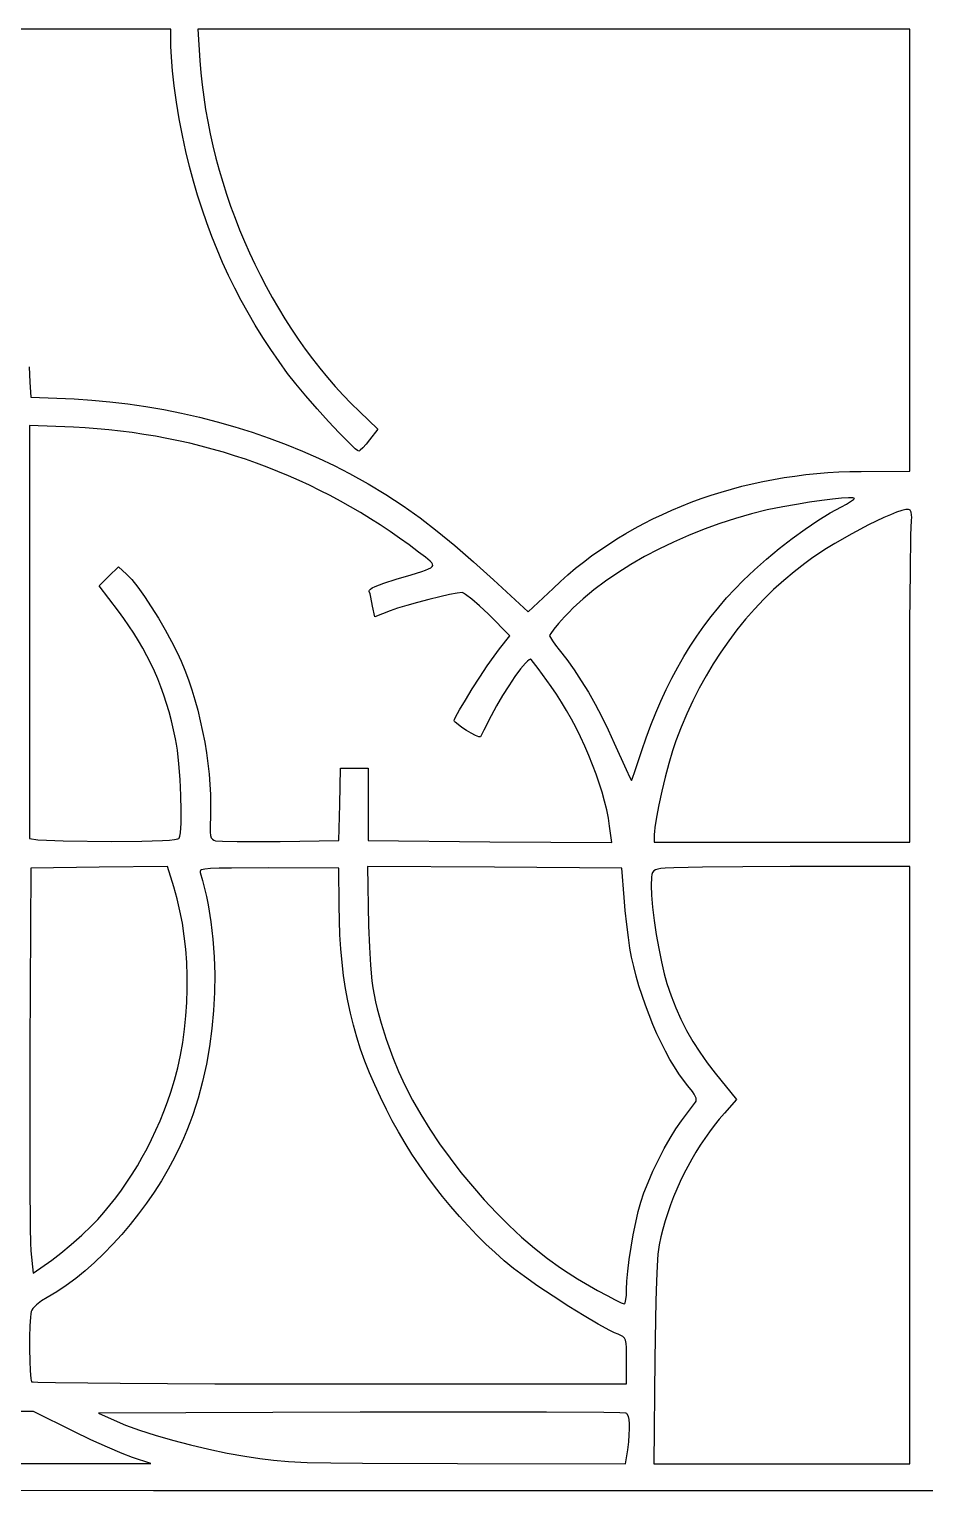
# Model space of a CAD drawing. Extents: x 0 to 2298, y -1775 to 396.
# Drawn here: x 585 to 1231, y -1775 to -722 of the extents above; entities that cross this region are included whole.
import ezdxf

# ---------------------------------------------------------------- set-up
doc = ezdxf.new("R2010")
doc.units = 0

msp = doc.modelspace()

# ---------------------------------------------------------------- linework, layer by layer
at = {"layer": 'Layer 1'}
for p, q in [((687.521936, -721.993728), (411.335936, -721.993728)), ((687.521936, -734.194728), (687.521936, -721.993728)), ((963.263716, -721.993968), (706.821716, -721.993968)), ((706.821716, -721.993968), (708.374566, -744.621268)), ((1219.927716, -721.993968), (963.263716, -721.993968)), ((1219.927716, -881.271968), (1219.927716, -721.993968)), ((687.802699, -742.225463), (687.521936, -734.194728)), ((688.603393, -751.896567), (687.802699, -742.225463)), ((708.374566, -744.621268), (709.049856, -753.370986)), ((689.861626, -762.789498), (688.603393, -751.896567)), ((709.049856, -753.370986), (709.950219, -762.145278)), ((691.515005, -774.485715), (689.861626, -762.789498)), ((709.950219, -762.145278), (711.071957, -770.936224)), ((693.501138, -786.566678), (691.515005, -774.485715)), ((711.071957, -770.936224), (712.411375, -779.735902)), ((695.757632, -798.613845), (693.501138, -786.566678)), ((712.411375, -779.735902), (713.964775, -788.536393)), ((713.964775, -788.536393), (715.728463, -797.329774)), ((698.222096, -810.208675), (695.757632, -798.613845)), ((715.728463, -797.329774), (717.69874, -806.108127)), ((700.832136, -820.932628), (698.222096, -810.208675)), ((717.69874, -806.108127), (719.871911, -814.863529)), ((703.666778, -831.387939), (700.832136, -820.932628)), ((719.871911, -814.863529), (722.24428, -823.58806)), ((706.684368, -841.632347), (703.666778, -831.387939)), ((722.24428, -823.58806), (724.81215, -832.2738)), ((709.891082, -851.678525), (706.684368, -841.632347)), ((724.81215, -832.2738), (727.571824, -840.912828)), ((727.571824, -840.912828), (730.519607, -849.497222)), ((713.293094, -861.539148), (709.891082, -851.678525)), ((730.519607, -849.497222), (733.651801, -858.019063)), ((716.896577, -871.22689), (713.293094, -861.539148)), ((733.651801, -858.019063), (736.964711, -866.470429)), ((720.707706, -880.754424), (716.896577, -871.22689)), ((736.964711, -866.470429), (740.45464, -874.8434)), ((724.732655, -890.134424), (720.707706, -880.754424)), ((740.45464, -874.8434), (744.117892, -883.130055)), ((744.117892, -883.130055), (747.950771, -891.322474)), ((1219.927716, -1040.327968), (1219.927716, -881.271968)), ((728.977599, -899.379565), (724.732655, -890.134424)), ((747.950771, -891.322474), (751.949579, -899.412735)), ((733.44871, -908.502521), (728.977599, -899.379565)), ((751.949579, -899.412735), (756.110621, -907.392919)), ((738.152164, -917.515965), (733.44871, -908.502521)), ((756.110621, -907.392919), (760.4302, -915.255103)), ((760.4302, -915.255103), (764.90462, -922.991368)), ((743.094135, -926.432571), (738.152164, -917.515965)), ((748.280797, -935.265014), (743.094135, -926.432571)), ((764.90462, -922.991368), (769.530184, -930.593793)), ((753.718324, -944.025967), (748.280797, -935.265014)), ((769.530184, -930.593793), (774.303196, -938.054456)), ((759.41289, -952.728104), (753.718324, -944.025967)), ((774.303196, -938.054456), (779.21996, -945.365438)), ((779.21996, -945.365438), (784.27678, -952.518818)), ((765.370669, -961.3841), (759.41289, -952.728104)), ((784.27678, -952.518818), (789.469958, -959.506675)), ((585.2553, -965.347384), (585.920808, -976.217384)), ((771.597836, -970.006628), (765.370669, -961.3841)), ((789.469958, -959.506675), (794.795798, -966.321087)), ((794.795798, -966.321087), (800.250605, -972.954135)), ((585.920808, -976.217384), (586.586316, -987.087384)), ((777.430122, -977.440318), (771.597836, -970.006628)), ((784.689614, -986.134826), (777.430122, -977.440318)), ((800.250605, -972.954135), (805.830682, -979.397898)), ((586.586316, -987.087384), (617.643316, -988.418404)), ((617.643316, -988.418404), (630.462532, -989.194342)), ((630.462532, -989.194342), (643.362013, -990.352102)), ((792.744598, -995.396052), (784.689614, -986.134826)), ((805.830682, -979.397898), (811.532332, -985.644455)), ((811.532332, -985.644455), (817.351859, -991.685885)), ((643.362013, -990.352102), (656.312836, -991.88356)), ((656.312836, -991.88356), (669.28608, -993.780593)), ((669.28608, -993.780593), (682.252823, -996.035076)), ((682.252823, -996.035076), (695.184143, -998.638887)), ((695.184143, -998.638887), (708.051119, -1001.5839)), ((800.963361, -1004.52989), (792.744598, -995.396052)), ((817.351859, -991.685885), (823.285566, -997.514268)), ((823.285566, -997.514268), (836.595766, -1010.158968)), ((617.198866, -1008.826976), (585.476366, -1007.495956)), ((585.476366, -1007.495956), (585.476366, -1156.347956)), ((625.769627, -1009.279887), (617.198866, -1008.826976)), ((634.302614, -1009.889588), (625.769627, -1009.279887)), ((642.796447, -1010.655593), (634.302614, -1009.889588)), ((651.249743, -1011.577413), (642.796447, -1010.655593)), ((708.051119, -1001.5839), (720.824828, -1004.861991)), ((720.824828, -1004.861991), (733.47635, -1008.465038)), ((733.47635, -1008.465038), (745.976762, -1012.384917)), ((808.71419, -1012.84224), (800.963361, -1004.52989)), ((836.595766, -1010.158968), (830.606196, -1017.923228)), ((659.661122, -1012.654561), (651.249743, -1011.577413)), ((668.029203, -1013.88655), (659.661122, -1012.654561)), ((676.352604, -1015.272893), (668.029203, -1013.88655)), ((684.629944, -1016.813101), (676.352604, -1015.272893)), ((692.859843, -1018.506688), (684.629944, -1016.813101)), ((701.040918, -1020.353166), (692.859843, -1018.506688)), ((709.171789, -1022.352048), (701.040918, -1020.353166)), ((745.976762, -1012.384917), (758.297143, -1016.613502)), ((758.297143, -1016.613502), (770.408571, -1021.142671)), ((770.408571, -1021.142671), (782.282124, -1025.9643)), ((815.36537, -1019.638998), (808.71419, -1012.84224)), ((820.28519, -1024.226062), (815.36537, -1019.638998)), ((828.114007, -1021.042797), (825.808991, -1023.580048)), ((830.606196, -1017.923228), (828.114007, -1021.042797)), ((717.251075, -1024.502846), (709.171789, -1022.352048)), ((725.277394, -1026.805072), (717.251075, -1024.502846)), ((733.249366, -1029.25824), (725.277394, -1026.805072)), ((741.165608, -1031.861862), (733.249366, -1029.25824)), ((749.024741, -1034.615451), (741.165608, -1031.861862)), ((782.282124, -1025.9643), (793.88888, -1031.070264)), ((793.88888, -1031.070264), (805.199918, -1036.45244)), ((821.89843, -1025.474051), (820.28519, -1024.226062)), ((822.841936, -1025.909328), (821.89843, -1025.474051)), ((823.293839, -1025.74815), (822.841936, -1025.909328)), ((823.961513, -1025.285414), (823.293839, -1025.74815)), ((825.808991, -1023.580048), (823.961513, -1025.285414)), ((756.825382, -1037.518519), (749.024741, -1034.615451)), ((764.566151, -1040.570578), (756.825382, -1037.518519)), ((772.245667, -1043.771142), (764.566151, -1040.570578)), ((805.199918, -1036.45244), (816.186316, -1042.102704)), ((816.186316, -1042.102704), (829.645953, -1049.622154)), ((1145.025341, -1042.924998), (1152.907479, -1042.106563)), ((1152.907479, -1042.106563), (1160.837227, -1041.458568)), ((1160.837227, -1041.458568), (1168.811135, -1040.98227)), ((1168.811135, -1040.98227), (1176.825748, -1040.678929)), ((1176.825748, -1040.678929), (1184.877616, -1040.549804)), ((1184.877616, -1040.549804), (1219.927716, -1040.327968)), ((779.862548, -1047.119722), (772.245667, -1043.771142)), ((787.415413, -1050.615832), (779.862548, -1047.119722)), ((794.90288, -1054.258984), (787.415413, -1050.615832)), ((829.645953, -1049.622154), (842.421885, -1057.336584)), ((1091.473489, -1053.320551), (1098.925682, -1051.344303)), ((1098.925682, -1051.344303), (1106.449653, -1049.529679)), ((1106.449653, -1049.529679), (1114.04195, -1047.877939)), ((1114.04195, -1047.877939), (1121.699119, -1046.390341)), ((1121.699119, -1046.390341), (1129.417709, -1045.068146)), ((1129.417709, -1045.068146), (1137.194267, -1043.912612)), ((1137.194267, -1043.912612), (1145.025341, -1042.924998)), ((802.32357, -1058.04869), (794.90288, -1054.258984)), ((809.6761, -1061.984464), (802.32357, -1058.04869)), ((816.95909, -1066.065817), (809.6761, -1061.984464)), ((842.421885, -1057.336584), (854.78707, -1065.440964)), ((1055.410022, -1065.582087), (1062.451541, -1062.816604)), ((1062.451541, -1062.816604), (1069.582099, -1060.20645)), ((1069.582099, -1060.20645), (1076.798245, -1057.752884)), ((1076.798245, -1057.752884), (1084.096526, -1055.457164)), ((1084.096526, -1055.457164), (1091.473489, -1053.320551)), ((1147.71354, -1062.817583), (1138.325797, -1064.330574)), ((1156.420177, -1061.554158), (1147.71354, -1062.817583)), ((1164.167547, -1060.571494), (1156.420177, -1061.554158)), ((1170.677488, -1059.900787), (1164.167547, -1060.571494)), ((1175.671837, -1059.573232), (1170.677488, -1059.900787)), ((1174.292302, -1064.096607), (1177.255891, -1062.318454)), ((1178.872431, -1059.620026), (1175.671837, -1059.573232)), ((1177.255891, -1062.318454), (1179.262813, -1060.914648)), ((1179.713145, -1059.793552), (1178.872431, -1059.620026)), ((1179.262813, -1060.914648), (1179.810037, -1060.411618)), ((1180.00111, -1060.072364), (1179.713145, -1059.793552)), ((1179.810037, -1060.411618), (1180.00111, -1060.072364)), ((824.171158, -1070.292262), (816.95909, -1066.065817)), ((831.310923, -1074.663312), (824.171158, -1070.292262)), ((854.78707, -1065.440964), (867.014466, -1074.130266)), ((867.014466, -1074.130266), (879.377031, -1083.599461)), ((1034.854227, -1074.797913), (1041.607913, -1071.574)), ((1041.607913, -1071.574), (1048.460995, -1068.501638)), ((1048.460995, -1068.501638), (1055.410022, -1065.582087)), ((1105.744491, -1071.203155), (1094.311974, -1074.468195)), ((1117.171159, -1068.391753), (1105.744491, -1071.203155)), ((1128.53511, -1066.061934), (1117.171159, -1068.391753)), ((1138.325797, -1064.330574), (1128.53511, -1066.061934)), ((1153.762052, -1075.905906), (1162.547977, -1070.505588)), ((1162.547977, -1070.505588), (1170.684, -1066.061934)), ((1170.684, -1066.061934), (1174.292302, -1064.096607)), ((1201.193662, -1073.897839), (1190.117897, -1079.204573)), ((1206.10032, -1071.772198), (1201.193662, -1073.897839)), ((1210.44708, -1070.0677), (1206.10032, -1071.772198)), ((1214.129632, -1068.836336), (1210.44708, -1070.0677)), ((1217.043666, -1068.130099), (1214.129632, -1068.836336)), ((1219.084871, -1068.000983), (1217.043666, -1068.130099)), ((1219.745565, -1068.169093), (1219.084871, -1068.000983)), ((1220.148936, -1068.50098), (1219.745565, -1068.169093)), ((1220.849106, -1069.956778), (1220.148936, -1068.50098)), ((1221.258116, -1071.828519), (1220.849106, -1069.956778)), ((1221.03628, -1075.82157), (1221.334372, -1073.866638)), ((1221.334372, -1073.866638), (1221.258116, -1071.828519)), ((838.377005, -1079.17848), (831.310923, -1074.663312)), ((845.368021, -1083.837278), (838.377005, -1079.17848)), ((852.28259, -1088.639218), (845.368021, -1083.837278)), ((879.377031, -1083.599461), (892.147722, -1094.043518)), ((1015.224075, -1085.366366), (1021.658856, -1081.695356)), ((1021.658856, -1081.695356), (1028.203391, -1078.172118)), ((1028.203391, -1078.172118), (1034.854227, -1074.797913)), ((1071.656854, -1082.2474), (1060.547985, -1086.705673)), ((1082.930472, -1078.158925), (1071.656854, -1082.2474)), ((1094.311974, -1074.468195), (1082.930472, -1078.158925)), ((1135.134762, -1088.911034), (1144.549791, -1082.096513)), ((1144.549791, -1082.096513), (1153.762052, -1075.905906)), ((1190.117897, -1079.204573), (1178.054268, -1085.571957)), ((1220.675796, -1086.52902), (1221.03628, -1075.82157)), ((859.119333, -1093.583813), (852.28259, -1088.639218)), ((865.876866, -1098.670576), (859.119333, -1093.583813)), ((892.147722, -1094.043518), (905.599498, -1105.657409)), ((996.61278, -1097.253448), (1002.697584, -1093.146672)), ((1002.697584, -1093.146672), (1008.9025, -1089.183891)), ((1008.9025, -1089.183891), (1015.224075, -1085.366366)), ((1049.660731, -1091.5058), (1039.05196, -1096.619834)), ((1060.547985, -1086.705673), (1049.660731, -1091.5058)), ((1125.740532, -1096.183092), (1135.134762, -1088.911034)), ((1165.837259, -1092.584049), (1159.932013, -1096.201878)), ((1178.054268, -1085.571957), (1165.837259, -1092.584049)), ((1220.315313, -1112.39727), (1220.675796, -1086.52902)), ((870.849966, -1102.430099), (865.876866, -1098.670576)), ((874.299686, -1105.24595), (870.849966, -1102.430099)), ((875.380163, -1106.388549), (874.299686, -1105.24595)), ((905.599498, -1105.657409), (920.005316, -1118.636104)), ((984.817312, -1105.893951), (990.651538, -1101.502961)), ((990.651538, -1101.502961), (996.61278, -1097.253448)), ((1028.778537, -1102.019829), (1018.897329, -1107.677838)), ((1039.05196, -1096.619834), (1028.778537, -1102.019829)), ((1107.908734, -1111.434318), (1116.590667, -1103.746312)), ((1116.590667, -1103.746312), (1125.740532, -1096.183092)), ((1149.049591, -1103.401136), (1144.281036, -1106.87858)), ((1154.301354, -1099.824905), (1149.049591, -1103.401136)), ((1159.932013, -1096.201878), (1154.301354, -1099.824905)), ((635.83277, -1123.07287), (642.70969, -1116.19595)), ((642.70969, -1116.19595), (649.58661, -1109.31903)), ((649.58661, -1109.31903), (655.57618, -1114.64309)), ((655.57618, -1114.64309), (659.223041, -1118.58371)), ((849.904666, -1118.192176), (860.508611, -1115.087771)), ((860.508611, -1115.087771), (868.185352, -1112.739861)), ((868.185352, -1112.739861), (870.999137, -1111.761042)), ((870.999137, -1111.761042), (873.168859, -1110.865085)), ((873.168859, -1110.865085), (874.723766, -1110.016572)), ((874.723766, -1110.016572), (875.693104, -1109.180082)), ((875.992056, -1107.401491), (875.380163, -1106.388549)), ((875.693104, -1109.180082), (876.106118, -1108.320195)), ((876.106118, -1108.320195), (875.992056, -1107.401491)), ((968.111254, -1119.903195), (973.543718, -1115.095327)), ((973.543718, -1115.095327), (979.113555, -1110.42516)), ((979.113555, -1110.42516), (984.817312, -1105.893951)), ((1009.465202, -1113.565917), (1000.539022, -1119.656118)), ((1018.897329, -1107.677838), (1009.465202, -1113.565917)), ((1099.9183, -1119.080734), (1107.908734, -1111.434318)), ((1136.542286, -1112.888141), (1129.050177, -1119.183988)), ((1144.281036, -1106.87858), (1136.542286, -1112.888141)), ((1220.038018, -1149.53742), (1220.315313, -1112.39727)), ((649.58657, -1141.26347), (635.83277, -1123.07287)), ((659.223041, -1118.58371), (663.538008, -1124.039918)), ((663.538008, -1124.039918), (668.315712, -1130.697159)), ((830.339089, -1126.683253), (830.457589, -1126.283992)), ((830.383066, -1127.065616), (830.339089, -1126.683253)), ((830.457589, -1126.283992), (831.187222, -1125.429577)), ((831.187222, -1125.429577), (832.582364, -1124.491972)), ((832.582364, -1124.491972), (834.653413, -1123.460781)), ((834.653413, -1123.460781), (840.86483, -1121.076043)), ((840.86483, -1121.076043), (849.904666, -1118.192176)), ((920.005316, -1118.636104), (944.850916, -1141.707004)), ((944.850916, -1141.707004), (962.819616, -1124.847504)), ((962.819616, -1124.847504), (968.111254, -1119.903195)), ((992.175657, -1125.920497), (984.431972, -1132.331106)), ((1000.539022, -1119.656118), (992.175657, -1125.920497)), ((1087.956506, -1131.785523), (1093.829519, -1125.354649)), ((1093.829519, -1125.354649), (1099.9183, -1119.080734)), ((1121.806983, -1125.761247), (1114.81498, -1132.615044)), ((1129.050177, -1119.183988), (1121.806983, -1125.761247)), ((668.315712, -1130.697159), (673.35078, -1138.240876)), ((830.951522, -1128.760564), (830.383066, -1127.065616)), ((831.603167, -1131.308204), (830.951522, -1128.760564)), ((832.823266, -1137.713716), (831.603167, -1131.308204)), ((857.478236, -1137.124476), (850.691882, -1139.20505)), ((865.226461, -1134.950314), (857.478236, -1137.124476)), ((873.336037, -1132.833344), (865.226461, -1134.950314)), ((881.206449, -1130.924343), (873.336037, -1132.833344)), ((888.237177, -1129.374092), (881.206449, -1130.924343)), ((893.827706, -1128.33337), (888.237177, -1129.374092)), ((897.377516, -1127.952956), (893.827706, -1128.33337)), ((898.342421, -1128.274444), (897.377516, -1127.952956)), ((899.855852, -1129.193848), (898.342421, -1128.274444)), ((904.226728, -1132.556042), (899.855852, -1129.193848)), ((909.887024, -1137.498819), (904.226728, -1132.556042)), ((984.431972, -1132.331106), (977.364835, -1138.860001)), ((1082.296661, -1138.37953), (1087.956506, -1131.785523)), ((1114.81498, -1132.615044), (1108.076441, -1139.740506)), ((653.515603, -1146.5819), (649.58657, -1141.26347)), ((657.237315, -1151.897731), (653.515603, -1146.5819)), ((673.35078, -1138.240876), (678.437842, -1146.356514)), ((678.437842, -1146.356514), (683.371527, -1154.729516)), ((834.376116, -1145.477976), (832.823266, -1137.713716)), ((845.467916, -1141.041256), (834.376116, -1145.477976)), ((850.691882, -1139.20505), (845.467916, -1141.041256)), ((916.233616, -1143.481456), (909.887024, -1137.498819)), ((931.762116, -1159.009956), (916.233616, -1143.481456)), ((971.03111, -1145.479234), (966.840495, -1150.182856)), ((974.102741, -1142.160072), (971.03111, -1145.479234)), ((977.364835, -1138.860001), (974.102741, -1142.160072)), ((1071.60608, -1152.081637), (1076.847386, -1145.142843)), ((1076.847386, -1145.142843), (1082.296661, -1138.37953)), ((1101.593642, -1147.132759), (1095.368857, -1154.786929)), ((1108.076441, -1139.740506), (1101.593642, -1147.132759)), ((585.476366, -1156.347956), (585.476366, -1305.199956)), ((660.757554, -1157.22396), (657.237315, -1151.897731)), ((664.08217, -1162.573586), (660.757554, -1157.22396)), ((683.371527, -1154.729516), (687.946463, -1163.045327)), ((961.204492, -1157.427204), (960.59488, -1158.438892)), ((963.460971, -1154.324962), (961.204492, -1157.427204)), ((966.840495, -1150.182856), (963.460971, -1154.324962)), ((1066.570145, -1159.202084), (1071.60608, -1152.081637)), ((1095.368857, -1154.786929), (1089.404361, -1162.698143)), ((1219.9271, -1194.06057), (1220.038018, -1149.53742)), ((667.217012, -1167.959606), (664.08217, -1162.573586)), ((670.167929, -1173.39502), (667.217012, -1167.959606)), ((687.946463, -1163.045327), (691.95728, -1170.98939)), ((920.334534, -1173.699653), (924.219696, -1168.548906)), ((924.219696, -1168.548906), (931.762116, -1159.009956)), ((960.59488, -1158.438892), (960.38301, -1159.011234)), ((960.38301, -1159.011234), (960.927201, -1160.32492)), ((960.927201, -1160.32492), (962.407262, -1162.699263)), ((962.407262, -1162.699263), (964.594428, -1165.780717)), ((964.594428, -1165.780717), (967.25993, -1169.215734)), ((1057.103987, -1174.012634), (1061.73698, -1166.510358)), ((1061.73698, -1166.510358), (1066.570145, -1159.202084)), ((1089.404361, -1162.698143), (1083.702428, -1170.861526)), ((672.940771, -1178.892826), (670.167929, -1173.39502)), ((675.541386, -1184.46602), (672.940771, -1178.892826)), ((691.95728, -1170.98939), (694.80242, -1177.27646)), ((694.80242, -1177.27646), (697.508805, -1183.882311)), ((915.474505, -1180.680553), (920.334534, -1173.699653)), ((942.937156, -1178.784637), (939.425903, -1182.950566)), ((944.382125, -1177.334848), (942.937156, -1178.784637)), ((945.574928, -1176.370868), (944.382125, -1177.334848)), ((946.48177, -1175.940464), (945.574928, -1176.370868)), ((946.817395, -1175.940281), (946.48177, -1175.940464)), ((947.068856, -1176.091406), (946.817395, -1175.940281)), ((952.032398, -1182.524689), (947.068856, -1176.091406)), ((967.25993, -1169.215734), (972.696653, -1176.189267)), ((972.696653, -1176.189267), (978.018989, -1183.617742)), ((1052.668567, -1181.715085), (1057.103987, -1174.012634)), ((1078.265333, -1179.272206), (1073.09535, -1187.925308)), ((1083.702428, -1170.861526), (1078.265333, -1179.272206)), ((677.975625, -1190.127602), (675.541386, -1184.46602)), ((697.508805, -1183.882311), (700.067661, -1190.766975)), ((904.670396, -1197.221206), (910.099747, -1188.763704)), ((910.099747, -1188.763704), (915.474505, -1180.680553)), ((935.311533, -1188.486506), (930.86441, -1195.010308)), ((939.425903, -1182.950566), (935.311533, -1188.486506)), ((961.488156, -1195.613006), (952.032398, -1182.524689)), ((978.018989, -1183.617742), (983.21654, -1191.47776)), ((1044.380045, -1197.745206), (1048.428119, -1189.623884)), ((1048.428119, -1189.623884), (1052.668567, -1181.715085)), ((1073.09535, -1187.925308), (1068.194755, -1196.81596)), ((680.249335, -1195.89057), (677.975625, -1190.127602)), ((682.368367, -1201.767921), (680.249335, -1195.89057)), ((700.067661, -1190.766975), (702.470213, -1197.890481)), ((702.470213, -1197.890481), (704.707688, -1205.212859)), ((899.646589, -1205.325158), (904.670396, -1197.221206)), ((930.86441, -1195.010308), (926.354898, -1202.139825)), ((965.244353, -1201.057848), (961.488156, -1195.613006)), ((983.21654, -1191.47776), (988.278905, -1199.745922)), ((988.278905, -1199.745922), (993.195686, -1208.398829)), ((1040.521745, -1206.085225), (1044.380045, -1197.745206)), ((1068.194755, -1196.81596), (1063.565821, -1205.939286)), ((1219.927036, -1194.06064), (1219.9271, -1194.06057)), ((1219.927036, -1307.64064), (1219.927036, -1194.06064)), ((684.33857, -1207.772654), (682.368367, -1201.767921)), ((686.165792, -1213.917768), (684.33857, -1207.772654)), ((704.707688, -1205.212859), (706.771313, -1212.694142)), ((895.488462, -1212.347659), (899.646589, -1205.325158)), ((922.053358, -1209.492907), (918.230156, -1216.687406)), ((926.354898, -1202.139825), (922.053358, -1209.492907)), ((968.931337, -1206.800667), (965.244353, -1201.057848)), ((972.531885, -1212.801493), (968.931337, -1206.800667)), ((993.195686, -1208.398829), (997.956483, -1217.413082)), ((1036.85062, -1214.650113), (1040.521745, -1206.085225)), ((1063.565821, -1205.939286), (1059.210824, -1215.290414)), ((687.855883, -1220.216259), (686.165792, -1213.917768)), ((689.414693, -1226.681127), (687.855883, -1220.216259)), ((706.771313, -1212.694142), (708.652314, -1220.294359)), ((708.652314, -1220.294359), (710.341918, -1227.97354)), ((891.609796, -1220.236706), (891.880971, -1219.261408)), ((891.806936, -1220.709899), (891.609796, -1220.236706)), ((892.365426, -1221.360193), (891.806936, -1220.709899)), ((891.880971, -1219.261408), (892.656152, -1217.560809)), ((894.368887, -1223.068597), (892.365426, -1221.360193)), ((892.656152, -1217.560809), (895.488462, -1212.347659)), ((918.230156, -1216.687406), (912.933822, -1227.058244)), ((976.028774, -1219.020358), (972.531885, -1212.801493)), ((979.404782, -1225.417291), (976.028774, -1219.020358)), ((997.956483, -1217.413082), (1002.550898, -1226.765284)), ((1033.364071, -1223.446045), (1036.85062, -1214.650113)), ((1059.210824, -1215.290414), (1055.132037, -1224.86447)), ((690.84807, -1233.32537), (689.414693, -1226.681127)), ((710.341918, -1227.97354), (711.831349, -1235.691717)), ((897.225031, -1225.114953), (894.368887, -1223.068597)), ((900.538713, -1227.252295), (897.225031, -1225.114953)), ((903.914787, -1229.233657), (900.538713, -1227.252295)), ((906.958106, -1230.812073), (903.914787, -1229.233657)), ((909.273525, -1231.740578), (906.958106, -1230.812073)), ((910.034788, -1231.883937), (909.273525, -1231.740578)), ((910.465896, -1231.772206), (910.034788, -1231.883937)), ((912.933822, -1227.058244), (910.465896, -1231.772206)), ((982.642685, -1231.952325), (979.404782, -1225.417291)), ((985.725261, -1238.585491), (982.642685, -1231.952325)), ((1002.550898, -1226.765284), (1006.96853, -1236.432034)), ((1030.059497, -1232.479194), (1033.364071, -1223.446045)), ((1055.132037, -1224.86447), (1051.331736, -1234.65658)), ((691.531125, -1237.037546), (690.84807, -1233.32537)), ((692.163488, -1241.362588), (691.531125, -1237.037546)), ((693.260536, -1251.41193), (692.163488, -1241.362588)), ((711.831349, -1235.691717), (713.111836, -1243.408919)), ((988.635287, -1245.276819), (985.725261, -1238.585491)), ((1006.96853, -1236.432034), (1015.59241, -1255.343584)), ((1021.748338, -1256.924179), (1026.93375, -1241.756134)), ((1026.93375, -1241.756134), (1026.9343, -1241.755734)), ((1026.9343, -1241.755734), (1030.059497, -1232.479194)), ((1048.817452, -1242.040434), (1046.191385, -1250.968472)), ((1051.331736, -1234.65658), (1048.817452, -1242.040434)), ((694.108018, -1262.594718), (693.260536, -1251.41193)), ((713.111836, -1243.408919), (714.174603, -1251.085178)), ((714.174603, -1251.085178), (715.010878, -1258.680524)), ((991.355541, -1251.98634), (988.635287, -1245.276819)), ((993.868798, -1258.674085), (991.355541, -1251.98634)), ((1046.191385, -1250.968472), (1043.591314, -1260.821979)), ((694.67474, -1274.032273), (694.108018, -1262.594718)), ((715.010878, -1258.680524), (715.611887, -1266.154988)), ((809.086698, -1280.576454), (809.752206, -1254.399854)), ((809.752206, -1254.399854), (819.512986, -1254.399854)), ((819.512986, -1254.399854), (829.495606, -1254.399854)), ((829.495606, -1254.399854), (829.495606, -1280.576454)), ((996.157837, -1265.300086), (993.868798, -1258.674085)), ((1015.59241, -1255.343584), (1018.292566, -1261.139059)), ((1018.292566, -1261.139059), (1019.39133, -1263.274234)), ((1019.39133, -1263.274234), (1020.101899, -1261.565404)), ((1020.101899, -1261.565404), (1021.748338, -1256.924179)), ((1043.591314, -1260.821979), (1041.155021, -1270.982243)), ((694.929505, -1284.845914), (694.67474, -1274.032273)), ((715.611887, -1266.154988), (715.968856, -1273.4686)), ((715.968856, -1273.4686), (716.073012, -1280.58139)), ((998.205435, -1271.824373), (996.157837, -1265.300086)), ((999.994368, -1278.206978), (998.205435, -1271.824373)), ((1041.155021, -1270.982243), (1039.020286, -1280.830548)), ((716.073012, -1280.58139), (715.91558, -1287.45339)), ((808.42119, -1306.531254), (809.086698, -1280.576454)), ((829.495606, -1280.576454), (829.495606, -1306.531254)), ((1001.507415, -1284.407931), (999.994368, -1278.206978)), ((1002.727352, -1290.387263), (1001.507415, -1284.407931)), ((1039.020286, -1280.830548), (1037.32489, -1289.748182)), ((694.378381, -1301.086742), (694.841117, -1294.156963)), ((694.841117, -1294.156963), (694.929505, -1284.845914)), ((715.91558, -1287.45339), (715.662548, -1297.332031)), ((1003.636956, -1296.105006), (1002.727352, -1290.387263)), ((1037.32489, -1289.748182), (1036.206613, -1297.11643)), ((585.476366, -1305.199956), (591.687776, -1306.0873)), ((690.158671, -1305.886259), (692.477982, -1305.370663)), ((692.477982, -1305.370663), (693.150044, -1305.076145)), ((693.150044, -1305.076145), (693.510476, -1304.75628)), ((693.5101, -1304.75657), (693.996883, -1303.384067)), ((693.510476, -1304.75628), (693.5101, -1304.75657)), ((693.996883, -1303.384067), (694.378381, -1301.086742)), ((715.662548, -1297.332031), (715.763501, -1300.578986)), ((715.763501, -1300.578986), (716.054227, -1302.926465)), ((716.054227, -1302.926465), (716.563323, -1304.54604)), ((716.563323, -1304.54604), (717.319385, -1305.609287)), ((717.319385, -1305.609287), (718.351009, -1306.287779)), ((1005.189806, -1308.084106), (1003.636956, -1296.105006)), ((1035.906951, -1300.026187), (1035.803236, -1302.31658)), ((1035.803236, -1302.31658), (1035.803236, -1307.64064)), ((1036.206613, -1297.11643), (1035.906951, -1300.026187)), ((591.687776, -1306.0873), (597.757066, -1306.416588)), ((597.757066, -1306.416588), (609.795129, -1306.725079)), ((609.795129, -1306.725079), (644.706576, -1307.19648)), ((644.706576, -1307.19648), (666.401449, -1307.064765)), ((666.401449, -1307.064765), (681.337239, -1306.64189)), ((681.337239, -1306.64189), (686.471954, -1306.308268)), ((686.471954, -1306.308268), (690.158671, -1305.886259)), ((718.351009, -1306.287779), (719.68679, -1306.75309)), ((719.68679, -1306.75309), (724.75089, -1307.040784)), ((724.75089, -1307.040784), (735.24304, -1307.224492)), ((735.24304, -1307.224492), (749.603465, -1307.283417)), ((749.603465, -1307.283417), (766.27239, -1307.196762)), ((766.27239, -1307.196762), (808.42119, -1306.531254)), ((829.495606, -1306.531254), (917.342706, -1307.418598)), ((917.342706, -1307.418598), (1005.189806, -1308.084106)), ((1035.803236, -1307.64064), (1127.865136, -1307.64064)), ((1127.865136, -1307.64064), (1219.927036, -1307.64064)), ((586.5843, -1326.49605), (585.918792, -1456.27005)), ((635.8319, -1325.830542), (586.5843, -1326.49605)), ((685.0795, -1325.38687), (635.8319, -1325.830542)), ((689.51622, -1340.02807), (685.0795, -1325.38687)), ((715.998956, -1326.774315), (711.874627, -1327.185058)), ((722.275791, -1326.509152), (715.998956, -1326.774315)), ((731.087277, -1326.358372), (722.275791, -1326.509152)), ((757.842794, -1326.275184), (731.087277, -1326.358372)), ((808.421394, -1326.49702), (757.842794, -1326.275184)), ((808.64323, -1353.33922), (808.421394, -1326.49702)), ((920.66947, -1325.830862), (829.05117, -1325.38719)), ((829.05117, -1325.38719), (829.938514, -1367.97969)), ((1012.50957, -1326.49637), (920.66947, -1325.830862)), ((1014.06242, -1347.57077), (1012.50957, -1326.49637)), ((1040.4617, -1326.718168), (1038.255471, -1327.206035)), ((1043.600762, -1326.469901), (1040.4617, -1326.718168)), ((1049.934783, -1326.229433), (1043.600762, -1326.469901)), ((1070.659112, -1325.803091), (1049.934783, -1326.229433)), ((1099.577511, -1325.501532), (1070.659112, -1325.803091)), ((1133.6328, -1325.387148), (1099.577511, -1325.501532)), ((1219.927, -1325.387148), (1133.6328, -1325.387148)), ((1219.927, -1540.568148), (1219.927, -1325.387148)), ((708.554893, -1328.568067), (708.47317, -1329.05355)), ((708.47317, -1329.05355), (708.595194, -1329.602724)), ((708.888132, -1328.142376), (708.554893, -1328.568067)), ((708.595194, -1329.602724), (710.23046, -1335.275139)), ((709.520655, -1327.772577), (708.888132, -1328.142376)), ((711.874627, -1327.185058), (709.520655, -1327.772577)), ((710.23046, -1335.275139), (711.725873, -1341.056741)), ((1033.723428, -1332.894921), (1033.58478, -1338.919168)), ((1034.005923, -1330.925257), (1033.723428, -1332.894921)), ((1034.527585, -1329.49112), (1034.005923, -1330.925257)), ((1035.361204, -1328.472927), (1034.527585, -1329.49112)), ((1036.579569, -1327.751093), (1035.361204, -1328.472927)), ((1038.255471, -1327.206035), (1036.579569, -1327.751093)), ((691.923658, -1348.470023), (689.51622, -1340.02807)), ((711.725873, -1341.056741), (713.081961, -1346.93973)), ((713.081961, -1346.93973), (714.299252, -1352.916308)), ((1014.908167, -1356.971034), (1014.06242, -1347.57077)), ((1033.58478, -1338.919168), (1033.852543, -1345.936022)), ((1033.852543, -1345.936022), (1034.603838, -1354.499666)), ((693.988915, -1357.213185), (691.923658, -1348.470023)), ((695.712968, -1366.215642), (693.988915, -1357.213185)), ((714.299252, -1352.916308), (716.319555, -1365.119032)), ((808.868476, -1364.186335), (808.64323, -1353.33922)), ((1016.00348, -1367.036831), (1014.908167, -1356.971034)), ((1034.603838, -1354.499666), (1035.760677, -1364.097971)), ((697.096791, -1375.435475), (695.712968, -1366.215642)), ((716.319555, -1365.119032), (717.791008, -1377.602519)), ((809.301367, -1374.626287), (808.868476, -1364.186335)), ((829.938514, -1367.97969), (830.491372, -1383.341839)), ((1017.181983, -1376.520323), (1016.00348, -1367.036831)), ((1035.760677, -1364.097971), (1037.245069, -1374.218805)), ((698.14136, -1384.830767), (697.096791, -1375.435475)), ((717.791008, -1377.602519), (718.717835, -1390.304377)), ((809.951976, -1384.699046), (809.301367, -1374.626287)), ((1018.2773, -1384.17367), (1017.181983, -1376.520323)), ((1037.245069, -1374.218805), (1038.979025, -1384.350042)), ((698.847649, -1394.359602), (698.14136, -1384.830767)), ((810.830378, -1394.444581), (809.951976, -1384.699046)), ((830.491372, -1383.341839), (831.241802, -1396.291515)), ((1019.471943, -1390.697803), (1018.2773, -1384.17367)), ((1038.979025, -1384.350042), (1040.884555, -1393.979551)), ((699.216634, -1403.980063), (698.847649, -1394.359602)), ((718.717835, -1390.304377), (719.10426, -1403.162211)), ((811.946647, -1403.902861), (810.830378, -1394.444581)), ((831.241802, -1396.291515), (832.324984, -1407.535822)), ((1020.960996, -1397.424056), (1019.471943, -1390.697803)), ((1022.721711, -1404.299788), (1020.960996, -1397.424056)), ((1040.884555, -1393.979551), (1042.88367, -1402.595203)), ((699.24929, -1413.650232), (699.216634, -1403.980063)), ((719.10426, -1403.162211), (718.954509, -1416.113629)), ((813.310857, -1413.113854), (811.946647, -1403.902861)), ((832.324984, -1407.535822), (833.033601, -1412.739432)), ((1024.731342, -1411.272354), (1022.721711, -1404.299788)), ((1042.88367, -1402.595203), (1044.89838, -1409.684868)), ((1044.89838, -1409.684868), (1047.896197, -1418.518449)), ((698.946592, -1423.328194), (699.24929, -1413.650232)), ((718.954509, -1416.113629), (718.272806, -1429.096236)), ((814.933081, -1422.11753), (813.310857, -1413.113854)), ((833.033601, -1412.739432), (833.876099, -1417.781865)), ((833.876099, -1417.781865), (834.869376, -1422.751508)), ((1026.967142, -1418.289114), (1024.731342, -1411.272354)), ((1029.406364, -1425.297423), (1026.967142, -1418.289114)), ((1047.896197, -1418.518449), (1051.244965, -1427.071265)), ((698.309515, -1432.97203), (698.946592, -1423.328194)), ((718.272806, -1429.096236), (717.063377, -1442.047641)), ((816.823392, -1430.953857), (814.933081, -1422.11753)), ((818.991867, -1439.662806), (816.823392, -1430.953857)), ((834.869376, -1422.751508), (836.030329, -1427.736749)), ((836.030329, -1427.736749), (838.922854, -1438.107577)), ((1032.026262, -1432.244639), (1029.406364, -1425.297423)), ((1051.244965, -1427.071265), (1054.962883, -1435.374514)), ((696.036124, -1451.989659), (697.339033, -1442.539824)), ((697.339033, -1442.539824), (698.309515, -1432.97203)), ((717.063377, -1442.047641), (715.330445, -1454.905448)), ((821.448577, -1448.284344), (818.991867, -1439.662806)), ((838.922854, -1438.107577), (842.688855, -1449.601456)), ((1034.804088, -1439.07812), (1032.026262, -1432.244639)), ((1037.717095, -1445.745223), (1034.804088, -1439.07812)), ((1054.962883, -1435.374514), (1059.06815, -1443.459393)), ((694.40176, -1461.279618), (696.036124, -1451.989659)), ((824.203597, -1456.858441), (821.448577, -1448.284344)), ((842.688855, -1449.601456), (847.463514, -1462.92549)), ((1040.742537, -1452.193305), (1037.717095, -1445.745223)), ((1043.857668, -1458.369723), (1040.742537, -1452.193305)), ((1059.06815, -1443.459393), (1063.578964, -1451.3571)), ((1063.578964, -1451.3571), (1068.513525, -1459.098834)), ((585.918792, -1456.27005), (585.742016, -1507.964822)), ((692.436919, -1470.367784), (694.40176, -1461.279618)), ((715.330445, -1454.905448), (713.078236, -1467.607264)), ((827.267, -1465.425065), (824.203597, -1456.858441)), ((847.463514, -1462.92549), (851.489929, -1472.952415)), ((1047.039739, -1464.221836), (1043.857668, -1458.369723)), ((1068.513525, -1459.098834), (1073.890031, -1466.71579)), ((690.142573, -1479.212241), (692.436919, -1470.367784)), ((713.078236, -1467.607264), (710.310974, -1480.090697)), ((830.648862, -1474.024186), (827.267, -1465.425065)), ((834.359254, -1482.695773), (830.648862, -1474.024186)), ((851.489929, -1472.952415), (856.215646, -1483.193154)), ((1050.266005, -1469.696999), (1047.039739, -1464.221836)), ((1053.513718, -1474.742571), (1050.266005, -1469.696999)), ((1073.890031, -1466.71579), (1079.72668, -1474.239168)), ((1079.72668, -1474.239168), (1095.03338, -1493.095268)), ((687.5197, -1487.77107), (690.142573, -1479.212241)), ((710.310974, -1480.090697), (707.032884, -1492.293353)), ((838.408253, -1491.479795), (834.359254, -1482.695773)), ((856.215646, -1483.193154), (861.591273, -1493.585968)), ((1056.760132, -1479.305909), (1053.513718, -1474.742571)), ((1059.9825, -1483.33437), (1056.760132, -1479.305909)), ((1063.313506, -1487.511122), (1059.9825, -1483.33437)), ((682.430891, -1501.789648), (685.061245, -1494.833164)), ((685.061245, -1494.833164), (687.5197, -1487.77107)), ((707.032884, -1492.293353), (703.248191, -1504.152839)), ((842.80593, -1500.41622), (838.408253, -1491.479795)), ((861.591273, -1493.585968), (867.567416, -1504.069115)), ((1055.3239, -1508.62367), (1065.5284, -1495.09167)), ((1064.486377, -1489.257646), (1063.313506, -1487.511122)), ((1065.334293, -1490.7936), (1064.486377, -1489.257646)), ((1065.859853, -1492.131981), (1065.334293, -1490.7936)), ((1065.5284, -1495.09167), (1065.954307, -1494.268018)), ((1066.065658, -1493.285788), (1065.859853, -1492.131981)), ((1065.954307, -1494.268018), (1066.065658, -1493.285788)), ((1095.03338, -1493.095268), (1086.38178, -1503.077888)), ((679.633512, -1508.633696), (682.430891, -1501.789648)), ((703.248191, -1504.152839), (701.167188, -1509.934394)), ((846.9861, -1508.513539), (842.80593, -1500.41622)), ((867.567416, -1504.069115), (874.094683, -1514.580856)), ((1086.38178, -1503.077888), (1082.651833, -1507.431527)), ((585.742016, -1507.964822), (585.835603, -1552.713375)), ((673.557177, -1521.957192), (676.673983, -1515.358486)), ((676.673983, -1515.358486), (679.633512, -1508.633696)), ((698.961119, -1515.60676), (696.630512, -1521.162136)), ((701.167188, -1509.934394), (698.961119, -1515.60676)), ((851.446707, -1516.571549), (846.9861, -1508.513539)), ((874.094683, -1514.580856), (881.123681, -1525.059451)), ((1047.223378, -1520.956354), (1051.399717, -1514.21549)), ((1051.399717, -1514.21549), (1055.3239, -1508.62367)), ((1079.034322, -1511.920997), (1075.532496, -1516.54175)), ((1082.651833, -1507.431527), (1079.034322, -1511.920997)), ((670.287968, -1528.422991), (673.557177, -1521.957192)), ((694.175894, -1526.592724), (690.026384, -1535.017833)), ((696.630512, -1521.162136), (694.175894, -1526.592724)), ((856.171828, -1524.571726), (851.446707, -1516.571549)), ((861.145541, -1532.495547), (856.171828, -1524.571726)), ((881.123681, -1525.059451), (888.605018, -1535.443159)), ((1042.958658, -1528.518708), (1047.223378, -1520.956354)), ((1068.888895, -1526.158903), (1065.75362, -1531.146206)), ((1072.149603, -1521.289235), (1068.888895, -1526.158903)), ((1075.532496, -1516.54175), (1072.149603, -1521.289235)), ((663.311838, -1540.92857), (666.87123, -1534.749058)), ((666.87123, -1534.749058), (670.287968, -1528.422991)), ((690.026384, -1535.017833), (685.499601, -1543.383798)), ((866.351922, -1540.324488), (861.145541, -1532.495547)), ((888.605018, -1535.443159), (896.489302, -1545.67024)), ((1034.81918, -1544.79766), (1038.769334, -1536.574995)), ((1038.769334, -1536.574995), (1042.958658, -1528.518708)), ((1062.747028, -1536.246592), (1059.872367, -1541.455513)), ((1065.75362, -1531.146206), (1062.747028, -1536.246592)), ((655.784584, -1552.820631), (659.614664, -1546.954702)), ((659.614664, -1546.954702), (663.311838, -1540.92857)), ((685.499601, -1543.383798), (680.623816, -1551.657476)), ((871.775047, -1548.040028), (866.351922, -1540.324488)), ((896.489302, -1545.67024), (904.727138, -1555.678954)), ((1031.271972, -1552.859148), (1034.81918, -1544.79766)), ((1057.132889, -1546.768419), (1054.531842, -1552.180761)), ((1059.872367, -1541.455513), (1057.132889, -1546.768419)), ((1219.927096, -1540.568088), (1219.927, -1540.568148)), ((1219.927096, -1755.749088), (1219.927096, -1540.568088)), ((585.835603, -1552.713375), (586.137162, -1585.732266)), ((647.745198, -1564.044579), (651.826471, -1558.519531)), ((651.826471, -1558.519531), (655.784584, -1552.820631)), ((680.623816, -1551.657476), (675.4273, -1559.805719)), ((877.398995, -1555.623642), (871.775047, -1548.040028)), ((883.207842, -1563.056808), (877.398995, -1555.623642)), ((904.727138, -1555.678954), (913.269136, -1565.40756)), ((1028.291487, -1560.431903), (1031.271972, -1552.859148)), ((1052.072475, -1557.687989), (1049.758038, -1563.285554)), ((1054.531842, -1552.180761), (1052.072475, -1557.687989)), ((643.545641, -1569.388952), (647.745198, -1564.044579)), ((669.938324, -1567.795383), (664.185159, -1575.593321)), ((675.4273, -1559.805719), (669.938324, -1567.795383)), ((889.185666, -1570.321002), (883.207842, -1563.056808)), ((913.269136, -1565.40756), (922.065902, -1574.794319)), ((1024.201805, -1573.925773), (1026.0415, -1567.18837)), ((1026.0415, -1567.18837), (1028.291487, -1560.431903)), ((1047.59178, -1568.968905), (1045.576952, -1574.733495)), ((1049.758038, -1563.285554), (1047.59178, -1568.968905)), ((630.286, -1584.26977), (634.811168, -1579.508371)), ((634.811168, -1579.508371), (639.232673, -1574.545824)), ((639.232673, -1574.545824), (643.545641, -1569.388952)), ((664.185159, -1575.593321), (658.196075, -1583.166387)), ((895.316542, -1577.397701), (889.185666, -1570.321002)), ((901.584549, -1584.268383), (895.316542, -1577.397701)), ((922.065902, -1574.794319), (931.068044, -1583.77749)), ((1022.388111, -1581.864208), (1024.201805, -1573.925773)), ((1045.576952, -1574.733495), (1043.716802, -1580.574772)), ((586.137162, -1585.732266), (586.346433, -1596.348261)), ((623.287753, -1590.830821), (630.28595, -1584.26934)), ((630.28595, -1584.26934), (630.286, -1584.26977)), ((658.196075, -1583.166387), (651.999344, -1590.481436)), ((907.973763, -1590.914525), (901.584549, -1584.268383)), ((931.068044, -1583.77749), (940.226168, -1592.295333)), ((1020.668008, -1590.561736), (1022.388111, -1581.864208)), ((1042.01458, -1586.488188), (1040.529319, -1592.175348)), ((1043.716802, -1580.574772), (1042.01458, -1586.488188)), ((586.346433, -1596.348261), (586.5843, -1602.23805)), ((608.043472, -1603.953819), (615.561634, -1597.66268)), ((615.561634, -1597.66268), (623.287753, -1590.830821)), ((645.623236, -1597.505323), (639.096023, -1604.204901)), ((651.999344, -1590.481436), (645.623236, -1597.505323)), ((914.468261, -1597.317602), (907.973763, -1590.914525)), ((921.05212, -1603.459092), (914.468261, -1597.317602)), ((940.226168, -1592.295333), (949.490883, -1600.286107)), ((949.490883, -1600.286107), (958.812796, -1607.688073)), ((1017.778933, -1608.466323), (1019.109085, -1599.57642)), ((1019.109085, -1599.57642), (1020.668008, -1590.561736)), ((1039.366413, -1597.96129), (1038.47387, -1604.651902)), ((1040.529319, -1592.175348), (1039.366413, -1597.96129)), ((586.5843, -1602.23805), (588.13715, -1618.21025)), ((588.13715, -1618.21025), (601.66915, -1608.89314)), ((601.66915, -1608.89314), (608.043472, -1603.953819)), ((632.445975, -1610.547024), (625.701363, -1616.498547)), ((639.096023, -1604.204901), (632.445975, -1610.547024)), ((927.709417, -1609.320473), (921.05212, -1603.459092)), ((934.42423, -1614.88322), (927.709417, -1609.320473)), ((958.812796, -1607.688073), (968.142514, -1614.43949)), ((1016.745141, -1616.789507), (1017.778933, -1608.466323)), ((1038.47387, -1604.651902), (1037.799696, -1613.053075)), ((625.701363, -1616.498547), (618.890458, -1622.026325)), ((942.259955, -1620.808233), (934.42423, -1614.88322)), ((951.980427, -1627.635321), (942.259955, -1620.808233)), ((968.142514, -1614.43949), (973.810173, -1618.156978)), ((973.810173, -1618.156978), (980.499483, -1622.300808)), ((1016.0753, -1624.104036), (1016.745141, -1616.789507)), ((1037.799696, -1613.053075), (1037.291899, -1623.970701)), ((605.182852, -1631.678059), (598.342694, -1635.735724)), ((612.041531, -1627.097211), (605.182852, -1631.678059)), ((618.890458, -1622.026325), (612.041531, -1627.097211)), ((962.870744, -1634.914747), (951.980427, -1627.635321)), ((980.499483, -1622.300808), (994.956939, -1630.744445)), ((994.956939, -1630.744445), (1001.73203, -1634.482728)), ((1015.719414, -1634.030365), (1015.837264, -1629.96799)), ((1015.837, -1629.96797), (1016.0753, -1624.104036)), ((1015.837264, -1629.96799), (1015.837, -1629.96797)), ((1037.291899, -1623.970701), (1036.898486, -1638.210668)), ((589.228764, -1642.457971), (588.079285, -1643.753034)), ((590.661604, -1641.087522), (589.228764, -1642.457971)), ((594.200593, -1638.297236), (590.661604, -1641.087522)), ((598.342694, -1635.735724), (594.200593, -1638.297236)), ((974.216005, -1642.196772), (962.870744, -1634.914747)), ((985.301306, -1649.03166), (974.216005, -1642.196772)), ((1001.73203, -1634.482728), (1007.542658, -1637.524304)), ((1007.542658, -1637.524304), (1011.892295, -1639.588412)), ((1011.892295, -1639.588412), (1013.364077, -1640.166178)), ((1013.364077, -1640.166178), (1014.284414, -1640.39429)), ((1014.284414, -1640.39429), (1014.605903, -1640.182852)), ((1014.605903, -1640.182852), (1014.901395, -1639.576269)), ((1014.901395, -1639.576269), (1015.393593, -1637.344042)), ((1015.393593, -1637.344042), (1015.719414, -1634.030365)), ((1036.898486, -1638.210668), (1036.24684, -1679.881188)), ((586.234406, -1649.887776), (585.843593, -1656.307586)), ((586.497728, -1647.548913), (586.234406, -1649.887776)), ((586.807194, -1645.940224), (586.497728, -1647.548913)), ((587.257364, -1644.928516), (586.807194, -1645.940224)), ((588.079285, -1643.753034), (587.257364, -1644.928516)), ((995.411746, -1654.969673), (985.301306, -1649.03166)), ((585.843593, -1656.307586), (585.629556, -1664.302778)), ((1003.832421, -1659.561072), (995.411746, -1654.969673)), ((1007.18569, -1661.211248), (1003.832421, -1659.561072)), ((1009.84843, -1662.35612), (1007.18569, -1661.211248)), ((1011.761765, -1663.14859), (1009.84843, -1662.35612)), ((1013.217563, -1663.995648), (1011.761765, -1663.14859)), ((585.629556, -1664.302778), (585.587096, -1672.976476)), ((585.587096, -1672.976476), (585.711013, -1681.431806)), ((1014.278216, -1665.097467), (1013.217563, -1663.995648)), ((1015.006115, -1666.65422), (1014.278216, -1665.097467)), ((1015.463652, -1668.866079), (1015.006115, -1666.65422)), ((1015.713217, -1671.933217), (1015.463652, -1668.866079)), ((1015.838, -1681.43402), (1015.713217, -1671.933217)), ((585.711013, -1681.431806), (585.996107, -1688.771891)), ((1015.83803, -1681.433974), (1015.838, -1681.43402)), ((1015.83803, -1698.071674), (1015.83803, -1681.433974)), ((1036.24684, -1679.881188), (1035.359496, -1755.749088)), ((585.996107, -1688.771891), (586.437179, -1694.099855)), ((586.437179, -1694.099855), (586.714582, -1695.729019)), ((586.714582, -1695.729019), (587.02903, -1696.518824)), ((587.02903, -1696.518824), (588.263588, -1696.682493)), ((588.263588, -1696.682493), (591.643824, -1696.840313)), ((591.643824, -1696.840313), (604.398091, -1697.135805)), ((604.398091, -1697.135805), (650.779145, -1697.628003)), ((650.779145, -1697.628003), (719.080392, -1697.953824)), ((719.080392, -1697.953824), (802.21003, -1698.071674)), ((802.21003, -1698.071674), (1015.83803, -1698.071674)), ((588.3598, -1718.036548), (519.147, -1718.036548)), ((617.4203, -1732.455848), (588.3598, -1718.036548)), ((823.94998, -1718.48014), (635.38898, -1719.145648)), ((635.38898, -1719.145648), (646.48078, -1724.247878)), ((646.48078, -1724.247878), (654.781007, -1727.756092)), ((897.443292, -1718.396951), (823.94998, -1718.48014)), ((958.021711, -1718.48014), (897.443292, -1718.396951)), ((999.425265, -1718.729705), (958.021711, -1718.48014)), ((1010.980226, -1718.91688), (999.425265, -1718.729705)), ((1015.39398, -1719.145648), (1010.980226, -1718.91688)), ((1015.90611, -1719.44943), (1015.39398, -1719.145648)), ((1016.361047, -1719.943311), (1015.90611, -1719.44943)), ((1017.099345, -1721.492267), (1016.361047, -1719.943311)), ((1017.608875, -1723.77432), (1017.099345, -1721.492267)), ((1017.889636, -1726.771273), (1017.608875, -1723.77432)), ((1017.941629, -1730.464929), (1017.889636, -1726.771273)), ((629.749536, -1738.299811), (617.4203, -1732.455848)), ((654.781007, -1727.756092), (664.799589, -1731.391685)), ((664.799589, -1731.391685), (676.17518, -1735.053273)), ((676.17518, -1735.053273), (688.54643, -1738.63947)), ((1017.359311, -1739.869564), (1017.764854, -1734.837092)), ((1017.764854, -1734.837092), (1017.941629, -1730.464929)), ((641.850004, -1743.769448), (629.749536, -1738.299811)), ((652.328295, -1748.240836), (641.850004, -1743.769448)), ((688.54643, -1738.63947), (701.551993, -1742.048894)), ((701.551993, -1742.048894), (714.830521, -1745.18016)), ((714.830521, -1745.18016), (728.020666, -1747.931882)), ((728.020666, -1747.931882), (740.76108, -1750.202678)), ((1015.17208, -1755.748574), (1016.72493, -1745.544074)), ((1016.72493, -1745.544074), (1016.725, -1745.544148)), ((1016.725, -1745.544148), (1017.359311, -1739.869564)), ((530.2388, -1755.526856), (673.1008, -1755.526856)), ((659.791, -1751.090048), (652.328295, -1748.240836)), ((659.7906, -1751.090136), (659.791, -1751.090048)), ((673.1008, -1755.526856), (659.7906, -1751.090136)), ((740.76108, -1750.202678), (751.451236, -1751.823553)), ((751.451236, -1751.823553), (761.436894, -1753.062282)), ((761.436894, -1753.062282), (772.280442, -1753.973456)), ((772.280442, -1753.973456), (785.544267, -1754.611668)), ((785.544267, -1754.611668), (802.790757, -1755.03151)), ((802.790757, -1755.03151), (825.582297, -1755.287574)), ((825.582297, -1755.287574), (894.05008, -1755.526738)), ((894.05008, -1755.526738), (1015.17208, -1755.748574)), ((1035.359496, -1755.749088), (1127.643296, -1755.749088)), ((1127.643296, -1755.749088), (1219.927096, -1755.749088)), ((674.922969, -1775.077509), (343.632094, -1774.772485)), ((1193.762594, -1775.04978), (674.922969, -1775.077509)), ((2270.332594, -1774.606108), (1193.762594, -1775.04978))]:
    msp.add_line(p, q, dxfattribs=at)

doc.saveas('drawing.dxf')
